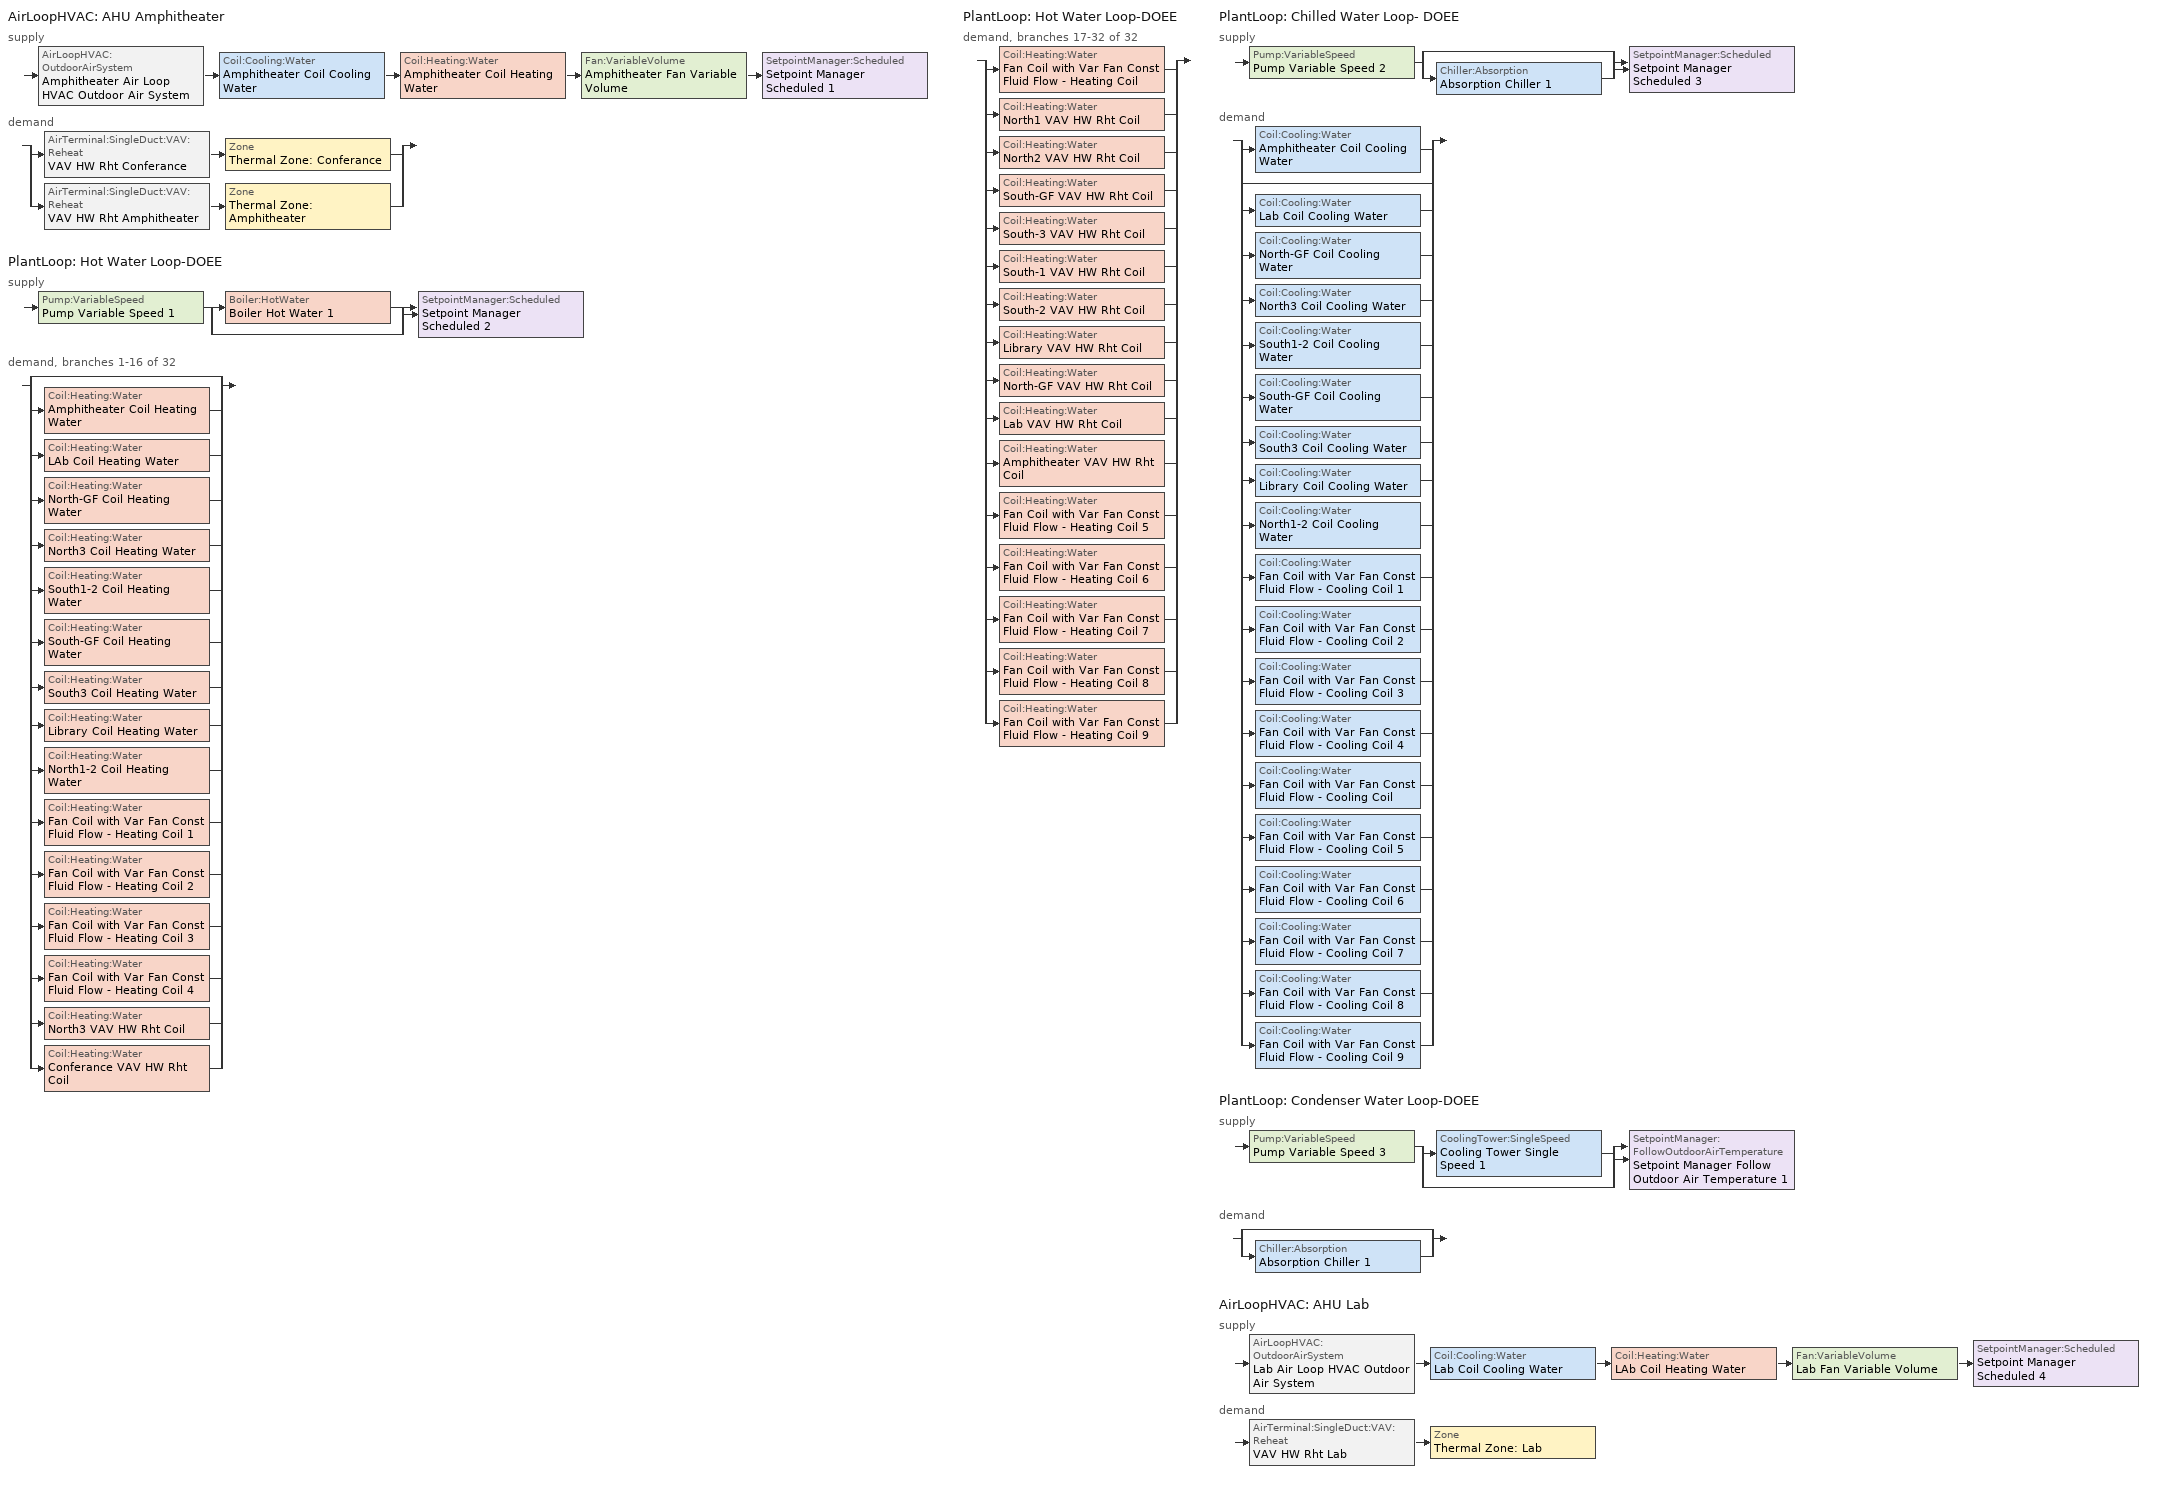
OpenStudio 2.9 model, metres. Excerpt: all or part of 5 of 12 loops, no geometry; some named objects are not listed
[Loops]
AirLoopHVAC 'AHU Amphitheater'
 supply: AirLoopHVAC:OutdoorAirSystem 'Amphitheater Air Loop HVAC Outdoor Air System' > Coil:Cooling:Water 'Amphitheater Coil Cooling Water' > Coil:Heating:Water 'Amphitheater Coil Heating Water' > Fan:VariableVolume 'Amphitheater Fan Variable Volume' > SetpointManager:Scheduled 'Setpoint Manager Scheduled 1'
 demand: split
  | AirTerminal:SingleDuct:VAV:Reheat 'VAV HW Rht Conferance' > Zone 'Thermal Zone: Conferance'
  | AirTerminal:SingleDuct:VAV:Reheat 'VAV HW Rht Amphitheater' > Zone 'Thermal Zone: Amphitheater'
PlantLoop 'Hot Water Loop-DOEE'
 supply: Pump:VariableSpeed 'Pump Variable Speed 1' > split
  | Boiler:HotWater 'Boiler Hot Water 1'
  | bypass
  join > SetpointManager:Scheduled 'Setpoint Manager Scheduled 2'
 demand, branches 1-16 of 32: split
  | bypass
  | Coil:Heating:Water 'Amphitheater Coil Heating Water'
  | Coil:Heating:Water 'LAb Coil Heating Water'
  | Coil:Heating:Water 'North-GF Coil Heating Water'
  | Coil:Heating:Water 'North3 Coil Heating Water'
  | Coil:Heating:Water 'South1-2 Coil Heating Water'
  | Coil:Heating:Water 'South-GF Coil Heating Water'
  | Coil:Heating:Water 'South3 Coil Heating Water'
  | Coil:Heating:Water 'Library Coil Heating Water'
  | Coil:Heating:Water 'North1-2 Coil Heating Water'
  | Coil:Heating:Water 'Fan Coil with Var Fan Const Fluid Flow - Heating Coil 1'
  | Coil:Heating:Water 'Fan Coil with Var Fan Const Fluid Flow - Heating Coil 2'
  | Coil:Heating:Water 'Fan Coil with Var Fan Const Fluid Flow - Heating Coil 3'
  | Coil:Heating:Water 'Fan Coil with Var Fan Const Fluid Flow - Heating Coil 4'
  | Coil:Heating:Water 'North3 VAV HW Rht Coil'
  | Coil:Heating:Water 'Conferance VAV HW Rht Coil'
PlantLoop 'Hot Water Loop-DOEE'
 demand, branches 17-32 of 32: split
  | Coil:Heating:Water 'Fan Coil with Var Fan Const Fluid Flow - Heating Coil'
  | Coil:Heating:Water 'North1 VAV HW Rht Coil'
  | Coil:Heating:Water 'North2 VAV HW Rht Coil'
  | Coil:Heating:Water 'South-GF VAV HW Rht Coil'
  | Coil:Heating:Water 'South-3 VAV HW Rht Coil'
  | Coil:Heating:Water 'South-1 VAV HW Rht Coil'
  | Coil:Heating:Water 'South-2 VAV HW Rht Coil'
  | Coil:Heating:Water 'Library VAV HW Rht Coil'
  | Coil:Heating:Water 'North-GF VAV HW Rht Coil'
  | Coil:Heating:Water 'Lab VAV HW Rht Coil'
  | Coil:Heating:Water 'Amphitheater VAV HW Rht Coil'
  | Coil:Heating:Water 'Fan Coil with Var Fan Const Fluid Flow - Heating Coil 5'
  | Coil:Heating:Water 'Fan Coil with Var Fan Const Fluid Flow - Heating Coil 6'
  | Coil:Heating:Water 'Fan Coil with Var Fan Const Fluid Flow - Heating Coil 7'
  | Coil:Heating:Water 'Fan Coil with Var Fan Const Fluid Flow - Heating Coil 8'
  | Coil:Heating:Water 'Fan Coil with Var Fan Const Fluid Flow - Heating Coil 9'
PlantLoop 'Chilled Water Loop- DOEE'
 supply: Pump:VariableSpeed 'Pump Variable Speed 2' > split
  | bypass
  | Chiller:Absorption 'Absorption Chiller 1'
  join > SetpointManager:Scheduled 'Setpoint Manager Scheduled 3'
 demand: split
  | Coil:Cooling:Water 'Amphitheater Coil Cooling Water'
  | bypass
  | Coil:Cooling:Water 'Lab Coil Cooling Water'
  | Coil:Cooling:Water 'North-GF Coil Cooling Water'
  | Coil:Cooling:Water 'North3 Coil Cooling Water'
  | Coil:Cooling:Water 'South1-2 Coil Cooling Water'
  | Coil:Cooling:Water 'South-GF Coil Cooling Water'
  | Coil:Cooling:Water 'South3 Coil Cooling Water'
  | Coil:Cooling:Water 'Library Coil Cooling Water'
  | Coil:Cooling:Water 'North1-2 Coil Cooling Water'
  | Coil:Cooling:Water 'Fan Coil with Var Fan Const Fluid Flow - Cooling Coil 1'
  | Coil:Cooling:Water 'Fan Coil with Var Fan Const Fluid Flow - Cooling Coil 2'
  | Coil:Cooling:Water 'Fan Coil with Var Fan Const Fluid Flow - Cooling Coil 3'
  | Coil:Cooling:Water 'Fan Coil with Var Fan Const Fluid Flow - Cooling Coil 4'
  | Coil:Cooling:Water 'Fan Coil with Var Fan Const Fluid Flow - Cooling Coil'
  | Coil:Cooling:Water 'Fan Coil with Var Fan Const Fluid Flow - Cooling Coil 5'
  | Coil:Cooling:Water 'Fan Coil with Var Fan Const Fluid Flow - Cooling Coil 6'
  | Coil:Cooling:Water 'Fan Coil with Var Fan Const Fluid Flow - Cooling Coil 7'
  | Coil:Cooling:Water 'Fan Coil with Var Fan Const Fluid Flow - Cooling Coil 8'
  | Coil:Cooling:Water 'Fan Coil with Var Fan Const Fluid Flow - Cooling Coil 9'
PlantLoop 'Condenser Water Loop-DOEE'
 supply: Pump:VariableSpeed 'Pump Variable Speed 3' > split
  | CoolingTower:SingleSpeed 'Cooling Tower Single Speed 1'
  | bypass
  join > SetpointManager:FollowOutdoorAirTemperature 'Setpoint Manager Follow Outdoor Air Temperature 1'
 demand: split
  | bypass
  | Chiller:Absorption 'Absorption Chiller 1'
AirLoopHVAC 'AHU Lab'
 supply: AirLoopHVAC:OutdoorAirSystem 'Lab Air Loop HVAC Outdoor Air System' > Coil:Cooling:Water 'Lab Coil Cooling Water' > Coil:Heating:Water 'LAb Coil Heating Water' > Fan:VariableVolume 'Lab Fan Variable Volume' > SetpointManager:Scheduled 'Setpoint Manager Scheduled 4'
 demand: AirTerminal:SingleDuct:VAV:Reheat 'VAV HW Rht Lab' > Zone 'Thermal Zone: Lab'
[Sizing:Zone] Zone Cooling Design Supply Air Temperature Input Method=SupplyAirTemperature; Zone Cooling Design Supply Air Temperature {C}=14; Zone Cooling Design Supply Air Temperature Difference {deltaC}=11.11; Zone Heating Design Supply Air Temperature Input Method=SupplyAirTemperature; Zone Heating Design Supply Air Temperature {C}=40; Zone Heating Design Supply Air Temperature Difference {deltaC}=11.11; Zone Cooling Design Supply Air Humidity Ratio {kg-H2O/kg-air}=0.0085; Zone Heating Design Supply Air Humidity Ratio {kg-H2O/kg-air}=0.008; Cooling Design Air Flow Method=DesignDay; Heating Design Air Flow Method=DesignDay; Account for Dedicated Outdoor Air System=No; Dedicated Outdoor Air System Control Strategy=NeutralSupplyAir; Dedicated Outdoor Air Low Setpoint Temperature for Design {C}=autosize; Dedicated Outdoor Air High Setpoint Temperature for Design {C}=autosize
Thermal Zone: Lab; Thermal Zone: Conferance; Thermal Zone: CorridorB; Thermal Zone: CorridorG; Thermal Zone: Corridor1; Thermal Zone: Corridor3; Thermal Zone: Corridor2; Thermal Zone: Amphitheater
[Zone equipment]
Thermal Zone: Lab: Natural Ventilation 2, VAV HW Rht Lab
Thermal Zone: Conferance: Natural Ventilation 5, VAV HW Rht Conferance
Thermal Zone: CorridorB: Fan Coil- CorridorB- Var Fan Const Fluid Flow, Natural Ventilation 9, Fan Coil- CorridorB- Var Fan Const Fluid Flow 1
Thermal Zone: CorridorG: Fan Coil- CorridoeG- Var Fan Const Fluid Flow, Natural Ventilation 16, Fan Coil- CorridoeG- Var Fan Const Fluid Flow 1
Thermal Zone: Corridor1: Fan Coil- Corridoe1- Var Fan Const Fluid Flow, Fan Coil- Corridoe1- Var Fan Const Fluid Flow 1, Natural Ventilation 37
Thermal Zone: Corridor3: Fan Coil- Corridoe3- Var Fan Const Fluid Flow, Natural Ventilation 24, Fan Coil- Corridoe3- Var Fan Const Fluid Flow 1
Thermal Zone: Corridor2: Fan Coil- Corridoe2- Var Fan Const Fluid Flow, Natural Ventilation 30, Fan Coil- Corridoe2- Var Fan Const Fluid Flow 1
Thermal Zone: Amphitheater: VAV HW Rht Amphitheater
[AirLoopHVAC] Availability Schedule=Always On Discrete; Design Supply Air Flow Rate {m3/s}=3.3
AHU Amphitheater; AHU Lab
[Sizing:System] Type of Load to Size On=Sensible; Design Outdoor Air Flow Rate {m3/s}=Autosize; Central Heating Maximum System Air Flow Ratio=Autosize; Preheat Design Temperature {C}=7; Preheat Design Humidity Ratio {kg-H2O/kg-Air}=0.008; Precool Design Temperature {C}=12.8; Precool Design Humidity Ratio {kg-H2O/kg-Air}=0.008; Central Cooling Design Supply Air Temperature {C}=12.8; Central Heating Design Supply Air Temperature {C}=12.8; Sizing Option=NonCoincident; 100% Outdoor Air in Cooling=Yes; 100% Outdoor Air in Heating=No; Central Cooling Design Supply Air Humidity Ratio {kg-H2O/kg-Air}=0.0085; Central Heating Design Supply Air Humidity Ratio {kg-H2O/kg-Air}=0.008; Cooling Design Air Flow Method=DesignDay; Cooling Design Air Flow Rate {m3/s}=0; Heating Design Air Flow Method=DesignDay; Heating Design Air Flow Rate {m3/s}=0; System Outdoor Air Method=ZoneSum; Zone Maximum Outdoor Air Fraction=1; Cooling Supply Air Flow Rate Per Floor Area {m3/s-m2}=0.00996765; Cooling Fraction of Autosized Cooling Supply Air Flow Rate=1; Cooling Supply Air Flow Rate Per Unit Cooling Capacity {m3/s-W}=3.94755e-05; Heating Supply Air Flow Rate Per Floor Area {m3/s-m2}=0.00996765; Heating Fraction of Autosized Heating Supply Air Flow Rate=1; Heating Fraction of Autosized Cooling Supply Air Flow Rate=1; Heating Supply Air Flow Rate Per Unit Heating Capacity {m3/s-W}=3.15882e-05; Cooling Design Capacity Method=CoolingDesignCapacity; Cooling Design Capacity {W}=autosize; Cooling Design Capacity Per Floor Area {W/m2}=234.7; Fraction of Autosized Cooling Design Capacity=1; Heating Design Capacity Method=HeatingDesignCapacity; Heating Design Capacity {W}=autosize; Heating Design Capacity Per Floor Area {W/m2}=157; Fraction of Autosized Heating Design Capacity=1; Central Cooling Capacity Control Method=VAV
AHU Amphitheater; AHU Lab
[Fan:VariableVolume] Fan Total Efficiency=0.6045; Fan Power Minimum Flow Rate Input Method=FixedFlowRate; Fan Power Minimum Flow Fraction=0; Fan Power Minimum Air Flow Rate {m3/s}=0; Motor Efficiency=0.93; Motor In Airstream Fraction=1; Fan Power Coefficient 1=0.0407599; Fan Power Coefficient 2=0.088045; Fan Power Coefficient 3=-0.0729261; Fan Power Coefficient 4=0.94374; Fan Power Coefficient 5=0
Name | Availability Schedule | Pressure Rise {Pa} | Maximum Flow Rate {m3/s}
Amphitheater Fan Variable Volume; Lab Fan Variable Volume | Always On Discrete | 500 | 3.3
Fan Coil with Var Fan Const Fluid Flow - Fan; Fan Coil with Var Fan Const Fluid Flow - Fan 1; Fan Coil with Var Fan Const Fluid Flow - Fan 2; Fan Coil with Var Fan Const Fluid Flow - Fan 3; Fan Coil with Var Fan Const Fluid Flow - Fan 4; Fan Coil with Var Fan Const Fluid Flow - Fan 5; Fan Coil with Var Fan Const Fluid Flow - Fan 6; Fan Coil with Var Fan Const Fluid Flow - Fan 7; Fan Coil with Var Fan Const Fluid Flow - Fan 8; Fan Coil with Var Fan Const Fluid Flow - Fan 9 | Always On Discrete hvac_library | 1017.592 | 0.944
[Coil:Heating:Water]
Name | Availability Schedule | Rated Capacity {W}
Amphitheater Coil Heating Water; LAb Coil Heating Water; North1-2 Coil Heating Water; North-GF Coil Heating Water; North3 Coil Heating Water; Library Coil Heating Water; Fan Coil with Var Fan Const Fluid Flow - Heating Coil; Fan Coil with Var Fan Const Fluid Flow - Heating Coil 1; Fan Coil with Var Fan Const Fluid Flow - Heating Coil 2; Fan Coil with Var Fan Const Fluid Flow - Heating Coil 3; Fan Coil with Var Fan Const Fluid Flow - Heating Coil 4; North3 VAV HW Rht Coil; Conferance VAV HW Rht Coil; North1 VAV HW Rht Coil; North2 VAV HW Rht Coil; Library VAV HW Rht Coil; North-GF VAV HW Rht Coil; South-GF VAV HW Rht Coil; South-1 VAV HW Rht Coil; South-2 VAV HW Rht Coil; South-3 VAV HW Rht Coil; Amphitheater VAV HW Rht Coil; Fan Coil with Var Fan Const Fluid Flow - Heating Coil 5; Fan Coil with Var Fan Const Fluid Flow - Heating Coil 6; Fan Coil with Var Fan Const Fluid Flow - Heating Coil 7; Fan Coil with Var Fan Const Fluid Flow - Heating Coil 8; Fan Coil with Var Fan Const Fluid Flow - Heating Coil 9 | Schedule Heating Coil On/OFF
South1-2 Coil Heating Water; South-GF Coil Heating Water; South3 Coil Heating Water | Always On Discrete
Lab VAV HW Rht Coil | Schedule Heating Coil On/OFF | Autosize
[Coil:Cooling:Water] Availability Schedule=Schedule cooling Coil On/OFF
Name | Design Air Flow Rate {m3/s}
Amphitheater Coil Cooling Water | Autosize
Lab Coil Cooling Water; North1-2 Coil Cooling Water; North-GF Coil Cooling Water; North3 Coil Cooling Water; South1-2 Coil Cooling Water; South-GF Coil Cooling Water; South3 Coil Cooling Water; Library Coil Cooling Water; Fan Coil with Var Fan Const Fluid Flow - Cooling Coil; Fan Coil with Var Fan Const Fluid Flow - Cooling Coil 1; Fan Coil with Var Fan Const Fluid Flow - Cooling Coil 2; Fan Coil with Var Fan Const Fluid Flow - Cooling Coil 3; Fan Coil with Var Fan Const Fluid Flow - Cooling Coil 4; Fan Coil with Var Fan Const Fluid Flow - Cooling Coil 5; Fan Coil with Var Fan Const Fluid Flow - Cooling Coil 6; Fan Coil with Var Fan Const Fluid Flow - Cooling Coil 7; Fan Coil with Var Fan Const Fluid Flow - Cooling Coil 8; Fan Coil with Var Fan Const Fluid Flow - Cooling Coil 9
[SetpointManager:Scheduled] Control Variable=Temperature
Name | Schedule
Setpoint Manager Scheduled 1 | Deck_Temperature
Setpoint Manager Scheduled 2 | Hot_Water_Temperature
Setpoint Manager Scheduled 3 | Chilled_Water_Temperature
Setpoint Manager Scheduled 4 | Deck_Temperature 1
[Controller:OutdoorAir] Minimum Outdoor Air Flow Rate {m3/s}=Autosize; Maximum Outdoor Air Flow Rate {m3/s}=Autosize; Economizer Control Type=NoEconomizer; Economizer Control Action Type=ModulateFlow; Economizer Maximum Limit Dry-Bulb Temperature {C}=28; Economizer Maximum Limit Enthalpy {J/kg}=64000; Economizer Minimum Limit Dry-Bulb Temperature {C}=-100; Lockout Type=NoLockout; Minimum Limit Type=FixedMinimum; Maximum Fraction of Outdoor Air Schedule=Outdoor air fraction; High Humidity Control=No; Heat Recovery Bypass Control Type=BypassWhenWithinEconomizerLimits
Name | Controller Mechanical Ventilation
Controller Outdoor Air 1 | Controller Mechanical Ventilation 1
Controller Outdoor Air 2 | Controller Mechanical Ventilation 2
[Controller:MechanicalVentilation] Availability Schedule=Always On Discrete; System Outdoor Air Method=ZoneSum
Controller Mechanical Ventilation 1; Controller Mechanical Ventilation 2
[AirLoopHVAC:OutdoorAirSystem]
Name | Controller
Amphitheater Air Loop HVAC Outdoor Air System | Controller Outdoor Air 1
Lab Air Loop HVAC Outdoor Air System | Controller Outdoor Air 2
[PlantLoop] Glycol Concentration=0; Plant Loop Volume {m3}=Autocalculate; Load Distribution Scheme=Optimal
Name | Fluid Type
Hot Water Loop-DOEE | Water
Chilled Water Loop- DOEE; Condenser Water Loop-DOEE
[Sizing:Plant] Sizing Option=NonCoincident; Zone Timesteps in Averaging Window=1; Coincident Sizing Factor Mode=None
Name | Loop Type | Design Loop Exit Temperature {C} | Loop Design Temperature Difference {deltaC}
Hot Water Loop-DOEE | Heating | 82 | 11
Chilled Water Loop- DOEE | Cooling | 7.7 | 6.67
Condenser Water Loop-DOEE | Condenser | 29.4 | 5.6
[Pump:VariableSpeed] Pump Control Type=Intermittent; Skin Loss Radiative Fraction=0.5; Design Power Sizing Method=PowerPerFlowPerPressure; Design Electric Power per Unit Flow Rate {W/(m3/s)}=348701.1; Design Shaft Power per Unit Flow Rate per Unit Head {W-s/m3-Pa}=1.28205; Design Minimum Flow Rate Fraction=0
Pump Variable Speed 1; Pump Variable Speed 2; Pump Variable Speed 3
[Boiler:HotWater]
Boiler Hot Water 1: Nominal Capacity {W}=600000; Nominal Thermal Efficiency=0.8; Efficiency Curve Temperature Evaluation Variable=LeavingBoiler; Normalized Boiler Efficiency Curve=Boiler Efficiency 3; Water Outlet Upper Temperature Limit {C}=99; Boiler Flow Mode=ConstantFlow; Parasitic Electric Load {W}=0; Sizing Factor=1
[Controller:WaterCoil] Minimum Actuated Flow {m3/s}=0
Name | Water Coil | Action | Controller Convergence Tolerance {deltaC}
Controller Water Coil 1 | Amphitheater Coil Heating Water | Normal
Controller Water Coil 2 | Amphitheater Coil Cooling Water | Normal | Autosize
Controller Water Coil 3 | Lab Coil Cooling Water | Reverse
Controller Water Coil 4 | LAb Coil Heating Water | Normal
Controller Water Coil 5 | North-GF Coil Cooling Water | Reverse
Controller Water Coil 6 | North-GF Coil Heating Water | Normal
Controller Water Coil 7 | North3 Coil Cooling Water | Reverse
Controller Water Coil 8 | North3 Coil Heating Water | Normal
Controller Water Coil 9 | South1-2 Coil Cooling Water | Reverse
Controller Water Coil 10 | South1-2 Coil Heating Water | Normal
Controller Water Coil 11 | South-GF Coil Cooling Water | Reverse
Controller Water Coil 12 | South-GF Coil Heating Water | Normal
Controller Water Coil 13 | South3 Coil Cooling Water | Reverse
Controller Water Coil 14 | South3 Coil Heating Water | Normal
Controller Water Coil 15 | Library Coil Heating Water | Normal
Controller Water Coil 16 | Library Coil Cooling Water | Reverse
Controller Water Coil 17 | North1-2 Coil Cooling Water | Reverse
Controller Water Coil 18 | North1-2 Coil Heating Water | Normal
[CoolingTower:SingleSpeed]
Cooling Tower Single Speed 1: Design Water Flow Rate {m3/s}=autosize; Design Air Flow Rate {m3/s}=autosize; Fan Power at Design Air Flow Rate {W}=autosize; U-Factor Times Area Value at Design Air Flow Rate {W/K}=autosize; Air Flow Rate in Free Convection Regime {m3/s}=autosize; U-Factor Times Area Value at Free Convection Air Flow Rate {W/K}=autosize; Performance Input Method=UFactorTimesAreaAndDesignWaterFlowRate; Free Convection Capacity {W}=0; Basin Heater Capacity {W/K}=0; Evaporation Loss Mode=LossFactor; Evaporation Loss Factor {percent/K}=0.2; Drift Loss Percent {percent}=0.008; Blowdown Calculation Mode=ConcentrationRatio; Blowdown Concentration Ratio=3; Capacity Control=FanCycling; Number of Cells=1; Cell Control=MinimalCell; Cell Minimum  Water Flow Rate Fraction=0.33; Cell Maximum Water Flow Rate Fraction=2.5; Sizing Factor=1; Free Convection Air Flow Rate Sizing Factor=0.1; Free Convection U-Factor Times Area Value Sizing Factor=0.1; Heat Rejection Capacity and Nominal Capacity Sizing Ratio=1.25; Free Convection Nominal Capacity Sizing Factor=0.1; Design Inlet Air Dry-Bulb Temperature {C}=35; Design Inlet Air Wet-Bulb Temperature {C}=25.6; Design Approach Temperature {deltaC}=autosize; Design Range Temperature {deltaC}=autosize
[SetpointManager:FollowOutdoorAirTemperature]
Setpoint Manager Follow Outdoor Air Temperature 1: Control Variable=Temperature; Reference Temperature Type=OutdoorAirWetBulb; Offset Temperature Difference {deltaC}=1.5; Maximum Setpoint Temperature {C}=80; Minimum Setpoint Temperature {C}=6
[ZoneHVAC:FourPipeFanCoil] Availability Schedule=Always On Discrete hvac_library; Capacity Control Method=VariableFanVariableFlow; Maximum Supply Air Flow Rate {m3/s}=Autosize; Maximum Outdoor Air Flow Rate {m3/s}=0; Maximum Cold Water Flow Rate {m3/s}=autosize; Maximum Hot Water Flow Rate {m3/s}=autosize; Minimum Supply Air Temperature in Cooling Mode {C}=Autosize; Maximum Supply Air Temperature in Heating Mode {C}=Autosize
Name | Supply Air Fan | Cooling Coil | Heating Coil
Fan Coil- Corridoe1- Var Fan Const Fluid Flow | Fan Coil with Var Fan Const Fluid Flow - Fan | Fan Coil with Var Fan Const Fluid Flow - Cooling Coil | Fan Coil with Var Fan Const Fluid Flow - Heating Coil
Fan Coil- CorridorB- Var Fan Const Fluid Flow | Fan Coil with Var Fan Const Fluid Flow - Fan 1 | Fan Coil with Var Fan Const Fluid Flow - Cooling Coil 1 | Fan Coil with Var Fan Const Fluid Flow - Heating Coil 1
Fan Coil- CorridoeG- Var Fan Const Fluid Flow | Fan Coil with Var Fan Const Fluid Flow - Fan 2 | Fan Coil with Var Fan Const Fluid Flow - Cooling Coil 2 | Fan Coil with Var Fan Const Fluid Flow - Heating Coil 2
Fan Coil- Corridoe2- Var Fan Const Fluid Flow | Fan Coil with Var Fan Const Fluid Flow - Fan 3 | Fan Coil with Var Fan Const Fluid Flow - Cooling Coil 3 | Fan Coil with Var Fan Const Fluid Flow - Heating Coil 3
Fan Coil- Corridoe3- Var Fan Const Fluid Flow | Fan Coil with Var Fan Const Fluid Flow - Fan 4 | Fan Coil with Var Fan Const Fluid Flow - Cooling Coil 4 | Fan Coil with Var Fan Const Fluid Flow - Heating Coil 4
Fan Coil- Corridoe1- Var Fan Const Fluid Flow 1 | Fan Coil with Var Fan Const Fluid Flow - Fan 5 | Fan Coil with Var Fan Const Fluid Flow - Cooling Coil 5 | Fan Coil with Var Fan Const Fluid Flow - Heating Coil 5
Fan Coil- Corridoe2- Var Fan Const Fluid Flow 1 | Fan Coil with Var Fan Const Fluid Flow - Fan 6 | Fan Coil with Var Fan Const Fluid Flow - Cooling Coil 6 | Fan Coil with Var Fan Const Fluid Flow - Heating Coil 6
Fan Coil- Corridoe3- Var Fan Const Fluid Flow 1 | Fan Coil with Var Fan Const Fluid Flow - Fan 7 | Fan Coil with Var Fan Const Fluid Flow - Cooling Coil 7 | Fan Coil with Var Fan Const Fluid Flow - Heating Coil 7
Fan Coil- CorridorB- Var Fan Const Fluid Flow 1 | Fan Coil with Var Fan Const Fluid Flow - Fan 8 | Fan Coil with Var Fan Const Fluid Flow - Cooling Coil 8 | Fan Coil with Var Fan Const Fluid Flow - Heating Coil 8
Fan Coil- CorridoeG- Var Fan Const Fluid Flow 1 | Fan Coil with Var Fan Const Fluid Flow - Fan 9 | Fan Coil with Var Fan Const Fluid Flow - Cooling Coil 9 | Fan Coil with Var Fan Const Fluid Flow - Heating Coil 9
[EnergyManagementSystem:Actuator]
Energy_Management_System_Actuator_1: Actuated Component=Amphitheater Fan Variable Volume; Actuated Component Type=Fan; Actuated Component Control Type=Fan Autosized Air Flow Rate
[EnergyManagementSystem:Sensor]
Name | Output Variable or Output Meter Index Key | Output Variable or Output Meter
Energy_Management_System_Sensor_1 | Amphitheater Fan Variable Volume | Fan Rise in Air Temperature
Energy_Management_System_Sensor_3 | Thermal Zone: Conferance | Zone Air Temperature
Energy_Management_System_Sensor_4 | Thermal Zone: Conferance | Zone Mean Air Temperature
[AirTerminal:SingleDuct:VAV:Reheat] Availability Schedule=Always On Discrete hvac_library; Maximum Air Flow Rate {m3/s}=Autosize; Zone Minimum Air Flow Input Method=Constant; Constant Minimum Air Flow Fraction=Autosize; Fixed Minimum Air Flow Rate {m3/s}=0; Maximum Hot Water or Steam Flow Rate {m3/s}=Autosize; Minimum Hot Water or Steam Flow Rate {m3/s}=0; Convergence Tolerance=0.001; Damper Heating Action=Reverse; Maximum Flow per Zone Floor Area During Reheat {m3/s-m2}=AutoSize; Maximum Flow Fraction During Reheat=AutoSize; Maximum Reheat Air Temperature {C}=35; Control For Outdoor Air=No
Name | Reheat Coil
VAV HW Rht Conferance | Conferance VAV HW Rht Coil
VAV HW Rht Amphitheater | Amphitheater VAV HW Rht Coil
VAV HW Rht Lab | Lab VAV HW Rht Coil
[Chiller:Absorption]
Absorption Chiller 1: Nominal Capacity {W}=350000; Nominal Pumping Power {W}=autosize; Minimum Part Load Ratio=0.45; Maximum Part Load Ratio=1; Optimum Part Load Ratio=0.65; Design Condenser Inlet Temperature {C}=35; Design Chilled Water Flow Rate {m3/s}=autosize; Design Condenser Water Flow Rate {m3/s}=autosize; Coefficient 1 of the Hot Water or Steam Use Part Load Ratio Curve=0.03303; Coefficient 2 of the Hot Water or Steam Use Part Load Ratio Curve=0.6852; Coefficient 3 of the Hot Water or Steam Use Part Load Ratio Curve=0.2818; Coefficient 1 of the Pump Electric Use Part Load Ratio Curve=1; Coefficient 2 of the Pump Electric Use Part Load Ratio Curve=0; Coefficient 3 of the Pump Electric Use Part Load Ratio Curve=0; Chilled Water Outlet Temperature Lower Limit {C}=5; Chiller Flow Mode=NotModulated; Generator Heat Source Type=Steam; Design Generator Fluid Flow Rate {m3/s}=autosize; Degree of Subcooling in Steam Generator {C}=1; Sizing Factor=1
[Schedule:Constant] Value=1
Always On Discrete; Always On Discrete hvac_library
[Curve:Biquadratic]
Boiler Efficiency 3: Coefficient1 Constant=1; Coefficient2 x=0; Coefficient3 x**2=0; Coefficient4 y=0; Coefficient5 y**2=0; Coefficient6 x*y=0; Minimum Value of x=0; Maximum Value of x=1; Minimum Value of y=0; Maximum Value of y=1; Input Unit Type for X=Dimensionless; Input Unit Type for Y=Dimensionless; Output Unit Type=Dimensionless
[Schedule:Ruleset]
Name | Default Day Schedule | Summer Design Day Schedule | Winter Design Day Schedule
Deck_Temperature | Deck_Temperature_Default | Deck_Temperature_Summer_Design_Day | Deck_Temperature_Winter_Design_Day
Hot_Water_Temperature | Hot_Water_Temperature_Default | Hot_Water_Temperature_Summer_Design_Day | Hot_Water_Temperature_Winter_Design_Day
Chilled_Water_Temperature | Chilled_Water_Temperature_Default | Chilled_Water_Temperature_Summer_Design_Day | Chilled_Water_Temperature_Winter_Design_Day
Deck_Temperature 1 | Deck_Temperature_Default 1 | Deck_Temperature_Summer_Design_Day 1 | Deck_Temperature_Winter_Design_Day 1
Schedule Heating Coil On/OFF | Schedule Day 8
Schedule cooling Coil On/OFF | Schedule Day 9
Outdoor air fraction | Schedule Day 16
[Schedule:Day]
Deck_Temperature_Default; Deck_Temperature_Summer_Design_Day; Deck_Temperature_Winter_Design_Day; Deck_Temperature_Default 1; Deck_Temperature_Summer_Design_Day 1; Deck_Temperature_Winter_Design_Day 1: 24, 0, 12.8
Hot_Water_Temperature_Default: 24, 0, 82
Hot_Water_Temperature_Summer_Design_Day; Hot_Water_Temperature_Winter_Design_Day: 24, 0, 67
Chilled_Water_Temperature_Default; Chilled_Water_Temperature_Summer_Design_Day; Chilled_Water_Temperature_Winter_Design_Day: 24, 0, 6.7
Schedule Day 8; Schedule Day 16: 24, 0, 1
Schedule Day 9; Schedule Day 11: 24, 0, 0
Schedule Day 5; Schedule Day 17: 6, 0, 1, 18, 0, 1, 24, 0, 1
[Schedule:Rule] Rule Order=0; Apply Sunday=Yes; Apply Monday=Yes; Apply Tuesday=Yes; Apply Wednesday=Yes; Apply Thursday=Yes; Apply Friday=Yes; Apply Saturday=Yes; Date Specification Type=DateRange; End Month=10; End Day=31
Name | Schedule Ruleset | Day Schedule | Start Month | Start Day
Schedule Rule 4 | Schedule cooling Coil On/OFF | Schedule Day 5 | 5 | 1
Schedule Rule 5 | Schedule Heating Coil On/OFF | Schedule Day 11 | 3 | 21
Schedule Rule 7 | Outdoor air fraction | Schedule Day 17 | 5 | 1
